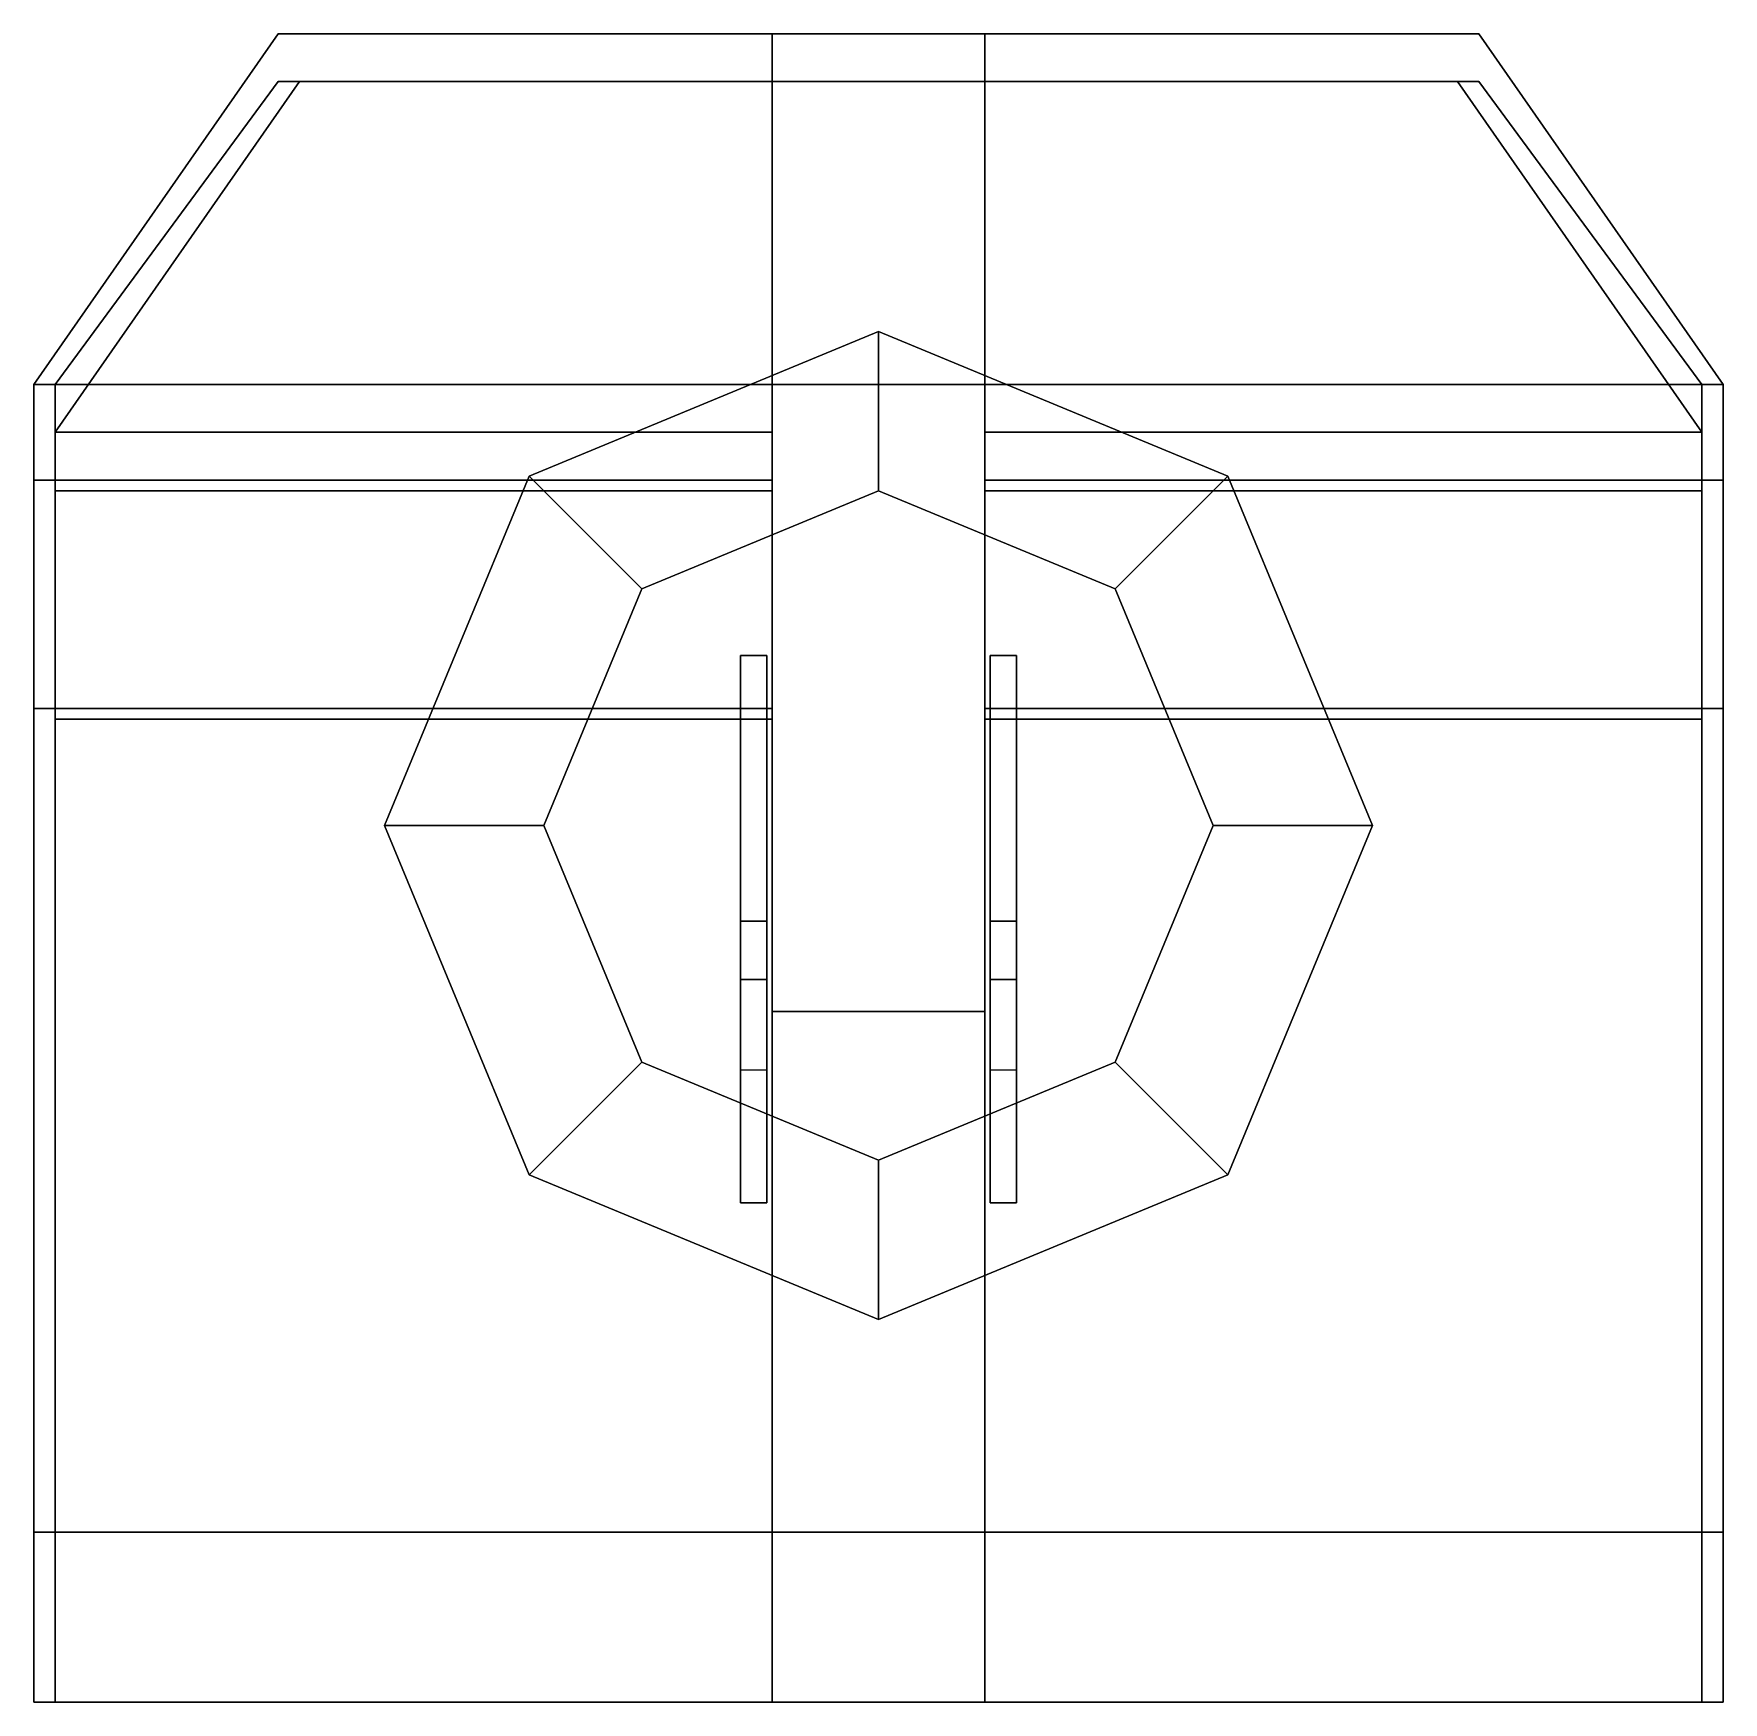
# Model space of a CAD drawing. Extents: x -1.59 to 1.59, y -1.65 to 1.49.
import ezdxf

# ---------------------------------------------------------------- set-up
doc = ezdxf.new("R2010")
doc.units = 0
doc.layers.add('TURRET', color=2, linetype='CONTINUOUS')

msp = doc.modelspace()

# ---------------------------------------------------------------- linework, layer by layer
at = {"layer": 'TURRET'}
for points in [[(1.59, 0.83, 0.43), (-1.59, 0.83, 0.43), (-1.13, 1.49, 0.43), (1.13, 1.49, 0.43)], [(-1.59, 0.83, 2.39), (-0.2, 0.83, 2.39), (-0.2, 1.49, 1.18), (-1.13, 1.49, 1.18)], [(-1.13, 1.49, 0.43), (-1.59, 0.83, 0.43), (-1.59, 0.83, 2.39), (-1.13, 1.49, 1.18)], [(-1.13, 1.49, 1.18), (1.13, 1.49, 1.18), (1.13, 1.49, 0.43), (-1.13, 1.49, 0.43)], [(-0.2, 1.49, 1.18), (-0.2, 0.83, 2.39), (-0.2, 0.74, 2.39), (-0.2, 1.4, 1.18)], [(0.2, 1.49, 1.18), (-0.2, 1.49, 1.18), (-0.2, 1.4, 1.18), (0.2, 1.4, 1.18)], [(0.2, 0.74, 2.39), (0.2, 0.83, 2.39), (0.2, 1.49, 1.18), (0.2, 1.4, 1.18)], [(0.2, 0.83, 2.39), (1.59, 0.83, 2.39), (1.13, 1.49, 1.18), (0.2, 1.49, 1.18)], [(1.13, 1.49, 1.18), (1.59, 0.83, 2.39), (1.59, 0.83, 0.43), (1.13, 1.49, 0.43)], [(-1.55, 0.83, 0.52), (1.55, 0.83, 0.52), (1.13, 1.4, 0.52), (-1.13, 1.4, 0.52)], [(-0.2, 0.74, 2.39), (-1.55, 0.74, 2.39), (-1.09, 1.4, 1.18), (-0.2, 1.4, 1.18)], [(-1.55, 0.74, 2.39), (-1.55, 0.83, 0.52), (-1.13, 1.4, 0.52), (-1.09, 1.4, 1.18)], [(1.09, 1.4, 1.18), (-1.09, 1.4, 1.18), (-1.13, 1.4, 0.52), (1.13, 1.4, 0.52)], [(1.55, 0.74, 2.39), (0.2, 0.74, 2.39), (0.2, 1.4, 1.18), (1.09, 1.4, 1.18)], [(1.55, 0.83, 0.52), (1.55, 0.74, 2.39), (1.09, 1.4, 1.18), (1.13, 1.4, 0.52)], [(-0.6576, 0.6576, 0.43), (0, 0.93, 0.43), (0, 0.63, 0.23), (-0.4455, 0.4455, 0.23)], [(0, 0.93), (-0.6576, 0.6576), (-0.4455, 0.4455, 0.13), (0, 0.63, 0.13)], [(0, 0.93, 0.43), (0.6576, 0.6576, 0.43), (0.4455, 0.4455, 0.23), (0, 0.63, 0.23)], [(0.6576, 0.6576), (0, 0.93), (0, 0.63, 0.13), (0.4455, 0.4455, 0.13)], [(-1.59, 0.65, 2.61), (-0.2, 0.65, 2.61), (-0.2, 0.83, 2.39), (-1.59, 0.83, 2.39)], [(-1.59, 0.83, 0.52), (-1.59, 0.65, 2.61), (-1.59, 0.83, 2.39), (-1.59, 0.83, 0.52)], [(-1.59, 0.2, 0.52), (-1.59, 0.22, 3.02), (-1.59, 0.65, 2.61), (-1.59, 0.83, 0.52)], [(1.59, -1.33, 0.43), (-1.59, -1.33, 0.43), (-1.59, 0.83, 0.43), (1.59, 0.83, 0.43)], [(-1.59, 0.83, 0.43), (-1.59, -1.33, 0.43), (-1.59, -1.33, 0.52), (-1.59, 0.83, 0.52)], [(-1.55, 0.63, 2.52), (-1.55, 0.83, 0.52), (-1.55, 0.83, 0.52), (-1.55, 0.74, 2.39)], [(-1.55, 0.63, 2.52), (-1.55, 0.2, 2.93), (-1.55, 0.2, 0.52), (-1.55, 0.83, 0.52)], [(-1.55, 0.83, 0.52), (-1.55, -1.33, 0.52), (1.55, -1.33, 0.52), (1.55, 0.83, 0.52)], [(-0.2, 0.83, 2.39), (-0.2, 0.65, 2.61), (-0.2, 0.63, 2.52), (-0.2, 0.74, 2.39)], [(0.2, 0.63, 2.52), (0.2, 0.65, 2.61), (0.2, 0.83, 2.39), (0.2, 0.74, 2.39)], [(0.2, 0.65, 2.61), (1.59, 0.65, 2.61), (1.59, 0.83, 2.39), (0.2, 0.83, 2.39)], [(1.55, 0.83, 0.52), (1.55, 0.63, 2.52), (1.55, 0.74, 2.39), (1.55, 0.83, 0.52)], [(1.55, 0.2, 0.52), (1.55, 0.2, 2.93), (1.55, 0.63, 2.52), (1.55, 0.83, 0.52)], [(1.59, 0.65, 2.61), (1.59, 0.22, 3.02), (1.59, 0.2, 0.52), (1.59, 0.83, 0.52)], [(1.59, 0.83, 2.39), (1.59, 0.65, 2.61), (1.59, 0.83, 0.52)], [(1.59, 0.83, 0.52), (1.59, -1.33, 0.52), (1.59, -1.33, 0.43), (1.59, 0.83, 0.43)], [(-0.2, 0.74, 2.39), (-0.2, 0.63, 2.52), (-1.55, 0.63, 2.52), (-1.55, 0.74, 2.39)], [(1.55, 0.74, 2.39), (1.55, 0.63, 2.52), (0.2, 0.63, 2.52), (0.2, 0.74, 2.39)], [(-1.59, 0.22, 3.02), (-0.2, 0.22, 3.02), (-0.2, 0.65, 2.61), (-1.59, 0.65, 2.61)], [(-0.93, 0, 0.43), (-0.6576, 0.6576, 0.43), (-0.4455, 0.4455, 0.23), (-0.63, 0, 0.23)], [(-0.6576, 0.6576), (-0.93, 0), (-0.63, 0, 0.13), (-0.4455, 0.4455, 0.13)], [(-0.2, 0.65, 2.61), (-0.2, 0.22, 3.02), (-0.2, 0.2, 2.93), (-0.2, 0.63, 2.52)], [(0.2, 0.2, 2.93), (0.2, 0.22, 3.02), (0.2, 0.65, 2.61), (0.2, 0.63, 2.52)], [(0.2, 0.22, 3.02), (1.59, 0.22, 3.02), (1.59, 0.65, 2.61), (0.2, 0.65, 2.61)], [(0.6576, 0.6576, 0.43), (0.93, 0, 0.43), (0.63, 0, 0.23), (0.4455, 0.4455, 0.23)], [(0.93, 0), (0.6576, 0.6576), (0.4455, 0.4455, 0.13), (0.63, 0, 0.13)], [(-0.2, 0.63, 2.52), (-0.2, 0.2, 2.93), (-1.55, 0.2, 2.93), (-1.55, 0.63, 2.52)], [(0, 0.63, 0.13), (-0.4455, 0.4455, 0.13), (-0.4455, 0.4455, 0.23), (0, 0.63, 0.23)], [(0.4455, 0.4455, 0.13), (0, 0.63, 0.13), (0, 0.63, 0.23), (0.4455, 0.4455, 0.23)], [(1.55, 0.63, 2.52), (1.55, 0.2, 2.93), (0.2, 0.2, 2.93), (0.2, 0.63, 2.52)], [(-0.4455, 0.4455, 0.13), (-0.63, 0, 0.13), (-0.63, 0, 0.23), (-0.4455, 0.4455, 0.23)], [(0.63, 0, 0.13), (0.4455, 0.4455, 0.13), (0.4455, 0.4455, 0.23), (0.63, 0, 0.23)], [(-0.26, 0.32, 1.52), (-0.26, -0.29, 1.52), (-0.26, -0.71, 2.52), (-0.26, -0.18, 2.52)], [(-0.21, -0.18, 2.52), (-0.21, 0.32, 1.52), (-0.26, 0.32, 1.52), (-0.26, -0.18, 2.52)], [(-0.26, 0.32, 0.52), (-0.26, -0.46, 0.52), (-0.26, -0.29, 1.52), (-0.26, 0.32, 1.52)], [(-0.21, 0.32, 1.52), (-0.21, 0.32, 0.52), (-0.26, 0.32, 0.52), (-0.26, 0.32, 1.52)], [(-0.21, -0.71, 2.52), (-0.21, -0.29, 1.52), (-0.21, 0.32, 1.52), (-0.21, -0.18, 2.52)], [(-0.21, -0.29, 1.52), (-0.21, -0.46, 0.52), (-0.21, 0.32, 0.52), (-0.21, 0.32, 1.52)], [(0.21, 0.32, 1.52), (0.21, -0.29, 1.52), (0.21, -0.71, 2.52), (0.21, -0.18, 2.52)], [(0.26, -0.18, 2.52), (0.26, 0.32, 1.52), (0.21, 0.32, 1.52), (0.21, -0.18, 2.52)], [(0.21, 0.32, 0.52), (0.21, -0.46, 0.52), (0.21, -0.29, 1.52), (0.21, 0.32, 1.52)], [(0.26, 0.32, 1.52), (0.26, 0.32, 0.52), (0.21, 0.32, 0.52), (0.21, 0.32, 1.52)], [(0.26, -0.71, 2.52), (0.26, -0.29, 1.52), (0.26, 0.32, 1.52), (0.26, -0.18, 2.52)], [(0.26, -0.29, 1.52), (0.26, -0.46, 0.52), (0.26, 0.32, 0.52), (0.26, 0.32, 1.52)], [(-1.59, -1.33, 0.52), (-1.59, -1.33, 3.02), (-1.59, 0.22, 3.02), (-1.59, 0.2, 0.52)], [(-1.59, -1.65, 3.02), (-0.2, -1.65, 3.02), (-0.2, 0.22, 3.02), (-1.59, 0.22, 3.02)], [(-1.55, 0.2, 2.93), (-1.55, -1.33, 2.93), (-1.55, -1.33, 0.52), (-1.55, 0.2, 0.52)], [(-0.2, 0.2, 2.93), (-0.2, -1.65, 2.93), (-1.55, -1.65, 2.93), (-1.55, 0.2, 2.93)], [(-0.2, 0.22, 3.02), (-0.2, -0.35, 3.02), (-0.2, -0.35, 2.93), (-0.2, 0.2, 2.93)], [(0.2, -0.35, 2.93), (0.2, -0.35, 3.02), (0.2, 0.22, 3.02), (0.2, 0.2, 2.93)], [(0.2, -1.65, 3.02), (1.59, -1.65, 3.02), (1.59, 0.22, 3.02), (0.2, 0.22, 3.02)], [(1.55, 0.2, 2.93), (1.55, -1.65, 2.93), (0.2, -1.65, 2.93), (0.2, 0.2, 2.93)], [(1.55, -1.33, 0.52), (1.55, -1.33, 2.93), (1.55, 0.2, 2.93), (1.55, 0.2, 0.52)], [(1.59, 0.22, 3.02), (1.59, -1.33, 3.02), (1.59, -1.33, 0.52), (1.59, 0.2, 0.52)], [(-0.6576, -0.6576, 0.43), (-0.93, 0, 0.43), (-0.63, 0, 0.23), (-0.4455, -0.4455, 0.23)], [(-0.93, 0), (-0.6576, -0.6576), (-0.4455, -0.4455, 0.13), (-0.63, 0, 0.13)], [(-0.63, 0, 0.13), (-0.4455, -0.4455, 0.13), (-0.4455, -0.4455, 0.23), (-0.63, 0, 0.23)], [(0.93, 0, 0.43), (0.6576, -0.6576, 0.43), (0.4455, -0.4455, 0.23), (0.63, 0, 0.23)], [(0.4455, -0.4455, 0.13), (0.63, 0, 0.13), (0.63, 0, 0.23), (0.4455, -0.4455, 0.23)], [(0.6576, -0.6576), (0.93, 0), (0.63, 0, 0.13), (0.4455, -0.4455, 0.13)], [(-0.26, -0.18, 2.52), (-0.26, -0.71, 2.52), (-0.21, -0.71, 2.52), (-0.21, -0.18, 2.52)], [(0.21, -0.18, 2.52), (0.21, -0.71, 2.52), (0.26, -0.71, 2.52), (0.26, -0.18, 2.52)], [(-0.26, -0.71, 2.52), (-0.26, -0.29, 1.52), (-0.21, -0.29, 1.52), (-0.21, -0.71, 2.52)], [(-0.26, -0.29, 1.52), (-0.26, -0.46, 0.52), (-0.21, -0.46, 0.52), (-0.21, -0.29, 1.52)], [(0.21, -0.71, 2.52), (0.21, -0.29, 1.52), (0.26, -0.29, 1.52), (0.26, -0.71, 2.52)], [(0.21, -0.29, 1.52), (0.21, -0.46, 0.52), (0.26, -0.46, 0.52), (0.26, -0.29, 1.52)], [(-0.2, -0.35, 3.02), (0.2, -0.35, 3.02), (0.2, -0.35, 2.93), (-0.2, -0.35, 2.93)], [(0.2, -0.35, 2.93), (0.2, -1.65, 2.93), (-0.2, -1.65, 2.93), (-0.2, -0.35, 2.93)], [(-0.2, -1.65, 3.02), (0.2, -1.65, 3.02), (0.2, -0.35, 3.02), (-0.2, -0.35, 3.02)], [(0, -0.93, 0.43), (-0.6576, -0.6576, 0.43), (-0.4455, -0.4455, 0.23), (0, -0.63, 0.23)], [(-0.6576, -0.6576), (0, -0.93), (0, -0.63, 0.13), (-0.4455, -0.4455, 0.13)], [(-0.4455, -0.4455, 0.13), (0, -0.63, 0.13), (0, -0.63, 0.23), (-0.4455, -0.4455, 0.23)], [(0.6576, -0.6576, 0.43), (0, -0.93, 0.43), (0, -0.63, 0.23), (0.4455, -0.4455, 0.23)], [(0, -0.63, 0.13), (0.4455, -0.4455, 0.13), (0.4455, -0.4455, 0.23), (0, -0.63, 0.23)], [(0, -0.93), (0.6576, -0.6576), (0.4455, -0.4455, 0.13), (0, -0.63, 0.13)], [(-1.55, -1.33, 0.52), (-1.55, -1.33, 2.67), (-1.59, -1.33, 2.67), (-1.59, -1.33, 0.43)], [(1.55, -1.33, 0.52), (-1.55, -1.33, 0.52), (-1.59, -1.33, 0.43), (1.59, -1.33, 0.43)], [(-1.55, -1.33, 2.67), (-1.55, -1.65, 2.67), (-1.59, -1.65, 2.67), (-1.59, -1.33, 2.67)], [(-1.59, -1.65, 2.67), (-1.59, -1.65, 3.02), (-1.59, -1.33, 3.02), (-1.59, -1.33, 2.67)], [(-1.55, -1.33, 2.93), (-1.55, -1.65, 2.93), (-1.55, -1.65, 2.67), (-1.55, -1.33, 2.67)], [(1.59, -1.33, 2.67), (1.55, -1.33, 2.67), (1.55, -1.33, 0.52), (1.59, -1.33, 0.43)], [(1.59, -1.33, 2.67), (1.59, -1.65, 2.67), (1.55, -1.65, 2.67), (1.55, -1.33, 2.67)], [(1.55, -1.65, 2.67), (1.55, -1.65, 2.93), (1.55, -1.33, 2.93), (1.55, -1.33, 2.67)], [(1.59, -1.33, 3.02), (1.59, -1.65, 3.02), (1.59, -1.65, 2.67), (1.59, -1.33, 2.67)], [(-1.55, -1.65, 2.93), (1.55, -1.65, 2.93), (1.59, -1.65, 3.02), (-1.59, -1.65, 3.02)], [(-1.55, -1.65, 2.67), (-1.55, -1.65, 2.93), (-1.59, -1.65, 3.02), (-1.59, -1.65, 2.67)], [(1.59, -1.65, 3.02), (1.55, -1.65, 2.93), (1.55, -1.65, 2.67), (1.59, -1.65, 2.67)]]:
    msp.add_3dface(points, dxfattribs=at)

doc.saveas('drawing.dxf')
